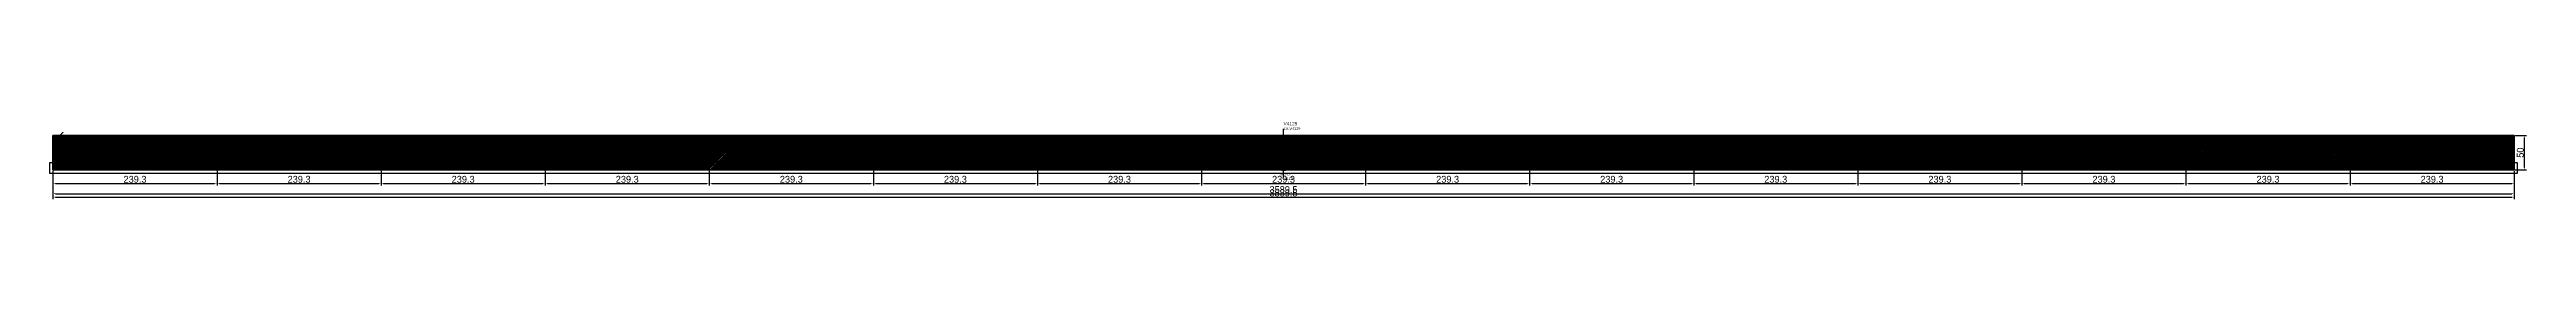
# Model space of a CAD drawing. Header units: metres. Extents: x 12791 to 16403, y 13116 to 13229.
import ezdxf

# ---------------------------------------------------------------- set-up
doc = ezdxf.new("R2010")
doc.units = ezdxf.units.M
for name, color, linetype in [('BARRA DE ANCORAGEM', 251, 'CONTINUOUS'), ('barrote', 251, 'CONTINUOUS'), ('CONCRETO', 251, 'CONTINUOUS'), ('COTA', 241, 'CONTINUOUS'), ('cotas', 4, 'CONTINUOUS'), ('Demarcação 1', 251, 'CONTINUOUS'), ('Demarcação 2', 254, 'CONTINUOUS'), ('Hachura', 251, 'CONTINUOUS'), ('HACHURA MADEIRAS', 1, 'CONTINUOUS'), ('Laje_Perimetro', 7, 'CONTINUOUS'), ('material do compensado', 7, 'CONTINUOUS'), ('NOMENCLATURA', 7, 'CONTINUOUS'), ('Painéis', 200, 'CONTINUOUS'), ('PONTALETE', 7, 'CONTINUOUS'), ('presilha', 1, 'CONTINUOUS'), ('Reaproveitamento', 251, 'CONTINUOUS'), ('SARR_3.5x7', 81, 'CONTINUOUS'), ('SCO-___-LAJ', 2, 'CONTINUOUS'), ('TENSOR', 3, 'CONTINUOUS'), ('texto', 7, 'CONTINUOUS'), ('Texto Qtd Sarr', 242, 'CONTINUOUS')]:
    doc.layers.add(name, color=color, linetype=linetype)
doc.styles.add('STR_STANDARD', font='arial.ttf')
doc.dimstyles.new('EZ DXF', dxfattribs={"dimtxt": 10, "dimasz": 3.5, "dimexe": 3, "dimexo": 1.5, "dimgap": 1, "dimtad": 1, "dimdec": 1, "dimdsep": 46, "dimcen": 2.5, "dimazin": 3, "dimtfac": 1, "dimtmove": 0, "dimatfit": 3})

msp = doc.modelspace()

# ---------------------------------------------------------------- hatches: boundary and pattern name
at = {"layer": 'Hachura'}
h = msp.add_hatch(color=3, dxfattribs=at)
h.dxf.hatch_style = 1
h.paths.add_polyline_path([(12795.5914, 13158.9905), (13034.8914, 13158.9905), (13034.8914, 13208.9905), (12795.5914, 13208.9905)])
h = msp.add_hatch(dxfattribs=at)
h.set_pattern_fill('ANSI31', scale=0.5)
h.paths.add_polyline_path([(12795.5914, 13158.9905), (13034.8914, 13158.9905), (13034.8914, 13208.9905), (12795.5914, 13208.9905)])
h = msp.add_hatch(color=3, dxfattribs=at)
h.dxf.hatch_style = 1
h.paths.add_polyline_path([(12795.5914, 13158.9905), (13034.8914, 13158.9905), (13034.8914, 13208.9905), (12795.5914, 13208.9905)])
h = msp.add_hatch(dxfattribs=at)
h.set_pattern_fill('ANSI31', scale=0.5)
h.paths.add_polyline_path([(12795.5914, 13158.9905), (13034.8914, 13158.9905), (13034.8914, 13208.9905), (12795.5914, 13208.9905)])
h = msp.add_hatch(color=3, dxfattribs=at)
h.dxf.hatch_style = 1
h.paths.add_polyline_path([(13034.8914, 13158.9905), (13274.1914, 13158.9905), (13274.1914, 13208.9905), (13034.8914, 13208.9905)])
h = msp.add_hatch(dxfattribs=at)
h.set_pattern_fill('ANSI31', scale=0.5)
h.paths.add_polyline_path([(13034.8914, 13158.9905), (13274.1914, 13158.9905), (13274.1914, 13208.9905), (13034.8914, 13208.9905)])
h = msp.add_hatch(color=3, dxfattribs=at)
h.dxf.hatch_style = 1
h.paths.add_polyline_path([(13034.8914, 13158.9905), (13274.1914, 13158.9905), (13274.1914, 13208.9905), (13034.8914, 13208.9905)])
h = msp.add_hatch(dxfattribs=at)
h.set_pattern_fill('ANSI31', scale=0.5)
h.paths.add_polyline_path([(13034.8914, 13158.9905), (13274.1914, 13158.9905), (13274.1914, 13208.9905), (13034.8914, 13208.9905)])
h = msp.add_hatch(color=3, dxfattribs=at)
h.dxf.hatch_style = 1
h.paths.add_polyline_path([(13274.1914, 13158.9905), (13513.4914, 13158.9905), (13513.4914, 13208.9905), (13274.1914, 13208.9905)])
h = msp.add_hatch(dxfattribs=at)
h.set_pattern_fill('ANSI31', scale=0.5)
h.paths.add_polyline_path([(13274.1914, 13158.9905), (13513.4914, 13158.9905), (13513.4914, 13208.9905), (13274.1914, 13208.9905)])
h = msp.add_hatch(color=3, dxfattribs=at)
h.dxf.hatch_style = 1
h.paths.add_polyline_path([(13274.1914, 13158.9905), (13513.4914, 13158.9905), (13513.4914, 13208.9905), (13274.1914, 13208.9905)])
h = msp.add_hatch(dxfattribs=at)
h.set_pattern_fill('ANSI31', scale=0.5)
h.paths.add_polyline_path([(13274.1914, 13158.9905), (13513.4914, 13158.9905), (13513.4914, 13208.9905), (13274.1914, 13208.9905)])
h = msp.add_hatch(color=3, dxfattribs=at)
h.dxf.hatch_style = 1
h.paths.add_polyline_path([(13513.4914, 13158.9905), (13752.7914, 13158.9905), (13752.7914, 13208.9905), (13513.4914, 13208.9905)])
h = msp.add_hatch(dxfattribs=at)
h.set_pattern_fill('ANSI31', scale=0.5)
h.paths.add_polyline_path([(13513.4914, 13158.9905), (13752.7914, 13158.9905), (13752.7914, 13208.9905), (13513.4914, 13208.9905)])
h = msp.add_hatch(color=3, dxfattribs=at)
h.dxf.hatch_style = 1
h.paths.add_polyline_path([(13513.4914, 13158.9905), (13752.7914, 13158.9905), (13752.7914, 13208.9905), (13513.4914, 13208.9905)])
h = msp.add_hatch(dxfattribs=at)
h.set_pattern_fill('ANSI31', scale=0.5)
h.paths.add_polyline_path([(13513.4914, 13158.9905), (13752.7914, 13158.9905), (13752.7914, 13208.9905), (13513.4914, 13208.9905)])
h = msp.add_hatch(color=3, dxfattribs=at)
h.dxf.hatch_style = 1
h.paths.add_polyline_path([(13752.7914, 13158.9905), (13992.0914, 13158.9905), (13992.0914, 13208.9905), (13752.7914, 13208.9905)])
h = msp.add_hatch(dxfattribs=at)
h.set_pattern_fill('ANSI31', scale=0.5)
h.paths.add_polyline_path([(13752.7914, 13158.9905), (13992.0914, 13158.9905), (13992.0914, 13208.9905), (13752.7914, 13208.9905)])
h = msp.add_hatch(color=3, dxfattribs=at)
h.dxf.hatch_style = 1
h.paths.add_polyline_path([(13752.7914, 13158.9905), (13992.0914, 13158.9905), (13992.0914, 13208.9905), (13752.7914, 13208.9905)])
h = msp.add_hatch(dxfattribs=at)
h.set_pattern_fill('ANSI31', scale=0.5)
h.paths.add_polyline_path([(13752.7914, 13158.9905), (13992.0914, 13158.9905), (13992.0914, 13208.9905), (13752.7914, 13208.9905)])
h = msp.add_hatch(color=3, dxfattribs=at)
h.dxf.hatch_style = 1
h.paths.add_polyline_path([(13992.0914, 13158.9905), (14231.3914, 13158.9905), (14231.3914, 13208.9905), (13992.0914, 13208.9905)])
h = msp.add_hatch(dxfattribs=at)
h.set_pattern_fill('ANSI31', scale=0.5)
h.paths.add_polyline_path([(13992.0914, 13158.9905), (14231.3914, 13158.9905), (14231.3914, 13208.9905), (13992.0914, 13208.9905)])
h = msp.add_hatch(color=3, dxfattribs=at)
h.dxf.hatch_style = 1
h.paths.add_polyline_path([(13992.0914, 13158.9905), (14231.3914, 13158.9905), (14231.3914, 13208.9905), (13992.0914, 13208.9905)])
h = msp.add_hatch(dxfattribs=at)
h.set_pattern_fill('ANSI31', scale=0.5)
h.paths.add_polyline_path([(13992.0914, 13158.9905), (14231.3914, 13158.9905), (14231.3914, 13208.9905), (13992.0914, 13208.9905)])
h = msp.add_hatch(color=3, dxfattribs=at)
h.dxf.hatch_style = 1
h.paths.add_polyline_path([(14231.3914, 13158.9905), (14470.6914, 13158.9905), (14470.6914, 13208.9905), (14231.3914, 13208.9905)])
h = msp.add_hatch(dxfattribs=at)
h.set_pattern_fill('ANSI31', scale=0.5)
h.paths.add_polyline_path([(14231.3914, 13158.9905), (14470.6914, 13158.9905), (14470.6914, 13208.9905), (14231.3914, 13208.9905)])
h = msp.add_hatch(color=3, dxfattribs=at)
h.dxf.hatch_style = 1
h.paths.add_polyline_path([(14231.3914, 13158.9905), (14470.6914, 13158.9905), (14470.6914, 13208.9905), (14231.3914, 13208.9905)])
h = msp.add_hatch(dxfattribs=at)
h.set_pattern_fill('ANSI31', scale=0.5)
h.paths.add_polyline_path([(14231.3914, 13158.9905), (14470.6914, 13158.9905), (14470.6914, 13208.9905), (14231.3914, 13208.9905)])
h = msp.add_hatch(color=3, dxfattribs=at)
h.dxf.hatch_style = 1
h.paths.add_polyline_path([(14470.6914, 13158.9905), (14709.9914, 13158.9905), (14709.9914, 13208.9905), (14470.6914, 13208.9905)])
h = msp.add_hatch(dxfattribs=at)
h.set_pattern_fill('ANSI31', scale=0.5)
h.paths.add_polyline_path([(14470.6914, 13158.9905), (14709.9914, 13158.9905), (14709.9914, 13208.9905), (14470.6914, 13208.9905)])
h = msp.add_hatch(color=3, dxfattribs=at)
h.dxf.hatch_style = 1
h.paths.add_polyline_path([(14470.6914, 13158.9905), (14709.9914, 13158.9905), (14709.9914, 13208.9905), (14470.6914, 13208.9905)])
h = msp.add_hatch(dxfattribs=at)
h.set_pattern_fill('ANSI31', scale=0.5)
h.paths.add_polyline_path([(14470.6914, 13158.9905), (14709.9914, 13158.9905), (14709.9914, 13208.9905), (14470.6914, 13208.9905)])
h = msp.add_hatch(color=3, dxfattribs=at)
h.dxf.hatch_style = 1
h.paths.add_polyline_path([(14709.9914, 13158.9905), (14949.2914, 13158.9905), (14949.2914, 13208.9905), (14709.9914, 13208.9905)])
h = msp.add_hatch(dxfattribs=at)
h.set_pattern_fill('ANSI31', scale=0.5)
h.paths.add_polyline_path([(14709.9914, 13158.9905), (14949.2914, 13158.9905), (14949.2914, 13208.9905), (14709.9914, 13208.9905)])
h = msp.add_hatch(color=3, dxfattribs=at)
h.dxf.hatch_style = 1
h.paths.add_polyline_path([(14709.9914, 13158.9905), (14949.2914, 13158.9905), (14949.2914, 13208.9905), (14709.9914, 13208.9905)])
h = msp.add_hatch(dxfattribs=at)
h.set_pattern_fill('ANSI31', scale=0.5)
h.paths.add_polyline_path([(14709.9914, 13158.9905), (14949.2914, 13158.9905), (14949.2914, 13208.9905), (14709.9914, 13208.9905)])
h = msp.add_hatch(color=3, dxfattribs=at)
h.dxf.hatch_style = 1
h.paths.add_polyline_path([(14949.2914, 13158.9905), (15188.5914, 13158.9905), (15188.5914, 13208.9905), (14949.2914, 13208.9905)])
h = msp.add_hatch(dxfattribs=at)
h.set_pattern_fill('ANSI31', scale=0.5)
h.paths.add_polyline_path([(14949.2914, 13158.9905), (15188.5914, 13158.9905), (15188.5914, 13208.9905), (14949.2914, 13208.9905)])
h = msp.add_hatch(color=3, dxfattribs=at)
h.dxf.hatch_style = 1
h.paths.add_polyline_path([(14949.2914, 13158.9905), (15188.5914, 13158.9905), (15188.5914, 13208.9905), (14949.2914, 13208.9905)])
h = msp.add_hatch(dxfattribs=at)
h.set_pattern_fill('ANSI31', scale=0.5)
h.paths.add_polyline_path([(14949.2914, 13158.9905), (15188.5914, 13158.9905), (15188.5914, 13208.9905), (14949.2914, 13208.9905)])
h = msp.add_hatch(color=3, dxfattribs=at)
h.dxf.hatch_style = 1
h.paths.add_polyline_path([(15188.5914, 13158.9905), (15427.8914, 13158.9905), (15427.8914, 13208.9905), (15188.5914, 13208.9905)])
h = msp.add_hatch(dxfattribs=at)
h.set_pattern_fill('ANSI31', scale=0.5)
h.paths.add_polyline_path([(15188.5914, 13158.9905), (15427.8914, 13158.9905), (15427.8914, 13208.9905), (15188.5914, 13208.9905)])
h = msp.add_hatch(color=3, dxfattribs=at)
h.dxf.hatch_style = 1
h.paths.add_polyline_path([(15188.5914, 13158.9905), (15427.8914, 13158.9905), (15427.8914, 13208.9905), (15188.5914, 13208.9905)])
h = msp.add_hatch(dxfattribs=at)
h.set_pattern_fill('ANSI31', scale=0.5)
h.paths.add_polyline_path([(15188.5914, 13158.9905), (15427.8914, 13158.9905), (15427.8914, 13208.9905), (15188.5914, 13208.9905)])
h = msp.add_hatch(color=3, dxfattribs=at)
h.dxf.hatch_style = 1
h.paths.add_polyline_path([(15427.8914, 13158.9905), (15667.1914, 13158.9905), (15667.1914, 13208.9905), (15427.8914, 13208.9905)])
h = msp.add_hatch(dxfattribs=at)
h.set_pattern_fill('ANSI31', scale=0.5)
h.paths.add_polyline_path([(15427.8914, 13158.9905), (15667.1914, 13158.9905), (15667.1914, 13208.9905), (15427.8914, 13208.9905)])
h = msp.add_hatch(color=3, dxfattribs=at)
h.dxf.hatch_style = 1
h.paths.add_polyline_path([(15427.8914, 13158.9905), (15667.1914, 13158.9905), (15667.1914, 13208.9905), (15427.8914, 13208.9905)])
h = msp.add_hatch(dxfattribs=at)
h.set_pattern_fill('ANSI31', scale=0.5)
h.paths.add_polyline_path([(15427.8914, 13158.9905), (15667.1914, 13158.9905), (15667.1914, 13208.9905), (15427.8914, 13208.9905)])
h = msp.add_hatch(color=3, dxfattribs=at)
h.dxf.hatch_style = 1
h.paths.add_polyline_path([(15667.1914, 13158.9905), (15906.4914, 13158.9905), (15906.4914, 13208.9905), (15667.1914, 13208.9905)])
h = msp.add_hatch(dxfattribs=at)
h.set_pattern_fill('ANSI31', scale=0.5)
h.paths.add_polyline_path([(15667.1914, 13158.9905), (15906.4914, 13158.9905), (15906.4914, 13208.9905), (15667.1914, 13208.9905)])
h = msp.add_hatch(color=3, dxfattribs=at)
h.dxf.hatch_style = 1
h.paths.add_polyline_path([(15667.1914, 13158.9905), (15906.4914, 13158.9905), (15906.4914, 13208.9905), (15667.1914, 13208.9905)])
h = msp.add_hatch(dxfattribs=at)
h.set_pattern_fill('ANSI31', scale=0.5)
h.paths.add_polyline_path([(15667.1914, 13158.9905), (15906.4914, 13158.9905), (15906.4914, 13208.9905), (15667.1914, 13208.9905)])
h = msp.add_hatch(color=3, dxfattribs=at)
h.dxf.hatch_style = 1
h.paths.add_polyline_path([(15906.4914, 13158.9905), (16145.7914, 13158.9905), (16145.7914, 13208.9905), (15906.4914, 13208.9905)])
h = msp.add_hatch(dxfattribs=at)
h.set_pattern_fill('ANSI31', scale=0.5)
h.paths.add_polyline_path([(15906.4914, 13158.9905), (16145.7914, 13158.9905), (16145.7914, 13208.9905), (15906.4914, 13208.9905)])
h = msp.add_hatch(color=3, dxfattribs=at)
h.dxf.hatch_style = 1
h.paths.add_polyline_path([(15906.4914, 13158.9905), (16145.7914, 13158.9905), (16145.7914, 13208.9905), (15906.4914, 13208.9905)])
h = msp.add_hatch(dxfattribs=at)
h.set_pattern_fill('ANSI31', scale=0.5)
h.paths.add_polyline_path([(15906.4914, 13158.9905), (16145.7914, 13158.9905), (16145.7914, 13208.9905), (15906.4914, 13208.9905)])
h = msp.add_hatch(color=3, dxfattribs=at)
h.dxf.hatch_style = 1
h.paths.add_polyline_path([(16145.7914, 13158.9905), (16385.0914, 13158.9905), (16385.0914, 13208.9905), (16145.7914, 13208.9905)])
h = msp.add_hatch(dxfattribs=at)
h.set_pattern_fill('ANSI31', scale=0.5)
h.paths.add_polyline_path([(16145.7914, 13158.9905), (16385.0914, 13158.9905), (16385.0914, 13208.9905), (16145.7914, 13208.9905)])
h = msp.add_hatch(color=3, dxfattribs=at)
h.dxf.hatch_style = 1
h.paths.add_polyline_path([(16145.7914, 13158.9905), (16385.0914, 13158.9905), (16385.0914, 13208.9905), (16145.7914, 13208.9905)])
h = msp.add_hatch(dxfattribs=at)
h.set_pattern_fill('ANSI31', scale=0.5)
h.paths.add_polyline_path([(16145.7914, 13158.9905), (16385.0914, 13158.9905), (16385.0914, 13208.9905), (16145.7914, 13208.9905)])
at = {"layer": 'HACHURA MADEIRAS'}
h = msp.add_hatch(dxfattribs=at)
h.set_pattern_fill('ANSI31', scale=2)
h.paths.add_polyline_path([(12797.5914, 13160.9905), (12807.5914, 13160.9905), (12807.5914, 13170.9905), (12797.5914, 13170.9905)])
h = msp.add_hatch(dxfattribs=at)
h.set_pattern_fill('ANSI31', scale=2)
h.paths.add_polyline_path([(12797.5914, 13160.9905), (12807.5914, 13160.9905), (12807.5914, 13170.9905), (12797.5914, 13170.9905)])
at = {"layer": 'material do compensado'}
h = msp.add_hatch(dxfattribs=at)
h.set_pattern_fill('ANSI37', scale=2)
h.paths.add_polyline_path([(12808.5914, 13160.9905), (12817.5914, 13160.9905), (12817.5914, 13168.9905), (12808.5914, 13168.9905)])
h = msp.add_hatch(dxfattribs=at)
h.set_pattern_fill('ANSI37', scale=2)
h.paths.add_polyline_path([(12808.5914, 13160.9905), (12817.5914, 13160.9905), (12817.5914, 13168.9905), (12808.5914, 13168.9905)])
at = {"layer": 'Reaproveitamento'}
h = msp.add_hatch(dxfattribs=at)
h.set_pattern_fill('SOLID')
h.paths.add_polyline_path([(14590.3414, 13188.9905), (14600.3414, 13188.9905), (14600.3414, 13198.9905), (14590.3414, 13198.9905)])
h = msp.add_hatch(dxfattribs=at)
h.set_pattern_fill('SOLID')
h.paths.add_polyline_path([(14590.3414, 13188.9905), (14600.3414, 13188.9905), (14600.3414, 13198.9905), (14590.3414, 13198.9905)])

# ---------------------------------------------------------------- linework, layer by layer
at = {"layer": 'BARRA DE ANCORAGEM'}
msp.add_line((12800.5914, 13203.9905), (12810.5914, 13213.9905), dxfattribs=at)
msp.add_line((12800.5914, 13203.9905), (12810.5914, 13213.9905), dxfattribs=at)
at = {"layer": 'barrote'}
msp.add_line((12800.5914, 13171.4905), (16380.0914, 13171.4905), dxfattribs=at)
msp.add_line((12800.5914, 13171.4905), (16380.0914, 13171.4905), dxfattribs=at)
at = {"layer": 'CONCRETO'}
msp.add_solid([(14587.3414, 13160.9905), (14593.3414, 13160.9905), (14587.3414, 13156.9905), (14593.3414, 13156.9905)], dxfattribs=at)
msp.add_solid([(14587.3414, 13160.9905), (14593.3414, 13160.9905), (14587.3414, 13156.9905), (14593.3414, 13156.9905)], dxfattribs=at)
at = {"layer": 'Demarcação 1'}
msp.add_line((12795.5914, 13183.9905), (16385.0914, 13183.9905), dxfattribs=at)
msp.add_line((12795.5914, 13183.9905), (16385.0914, 13183.9905), dxfattribs=at)
at = {"layer": 'Demarcação 2'}
msp.add_line((13692.9664, 13158.9905), (13692.9664, 13208.9905), dxfattribs=at)
msp.add_line((13692.9664, 13158.9905), (13692.9664, 13208.9905), dxfattribs=at)
at = {"layer": 'Laje_Perimetro'}
msp.add_lwpolyline([(12790.5914, 13153.9905), (16390.0914, 13153.9905), (16390.0914, 13168.9905), (12790.5914, 13168.9905)], close=True, dxfattribs=at)
msp.add_lwpolyline([(12790.5914, 13153.9905), (16390.0914, 13153.9905), (16390.0914, 13168.9905), (12790.5914, 13168.9905)], close=True, dxfattribs=at)
at = {"layer": 'Painéis'}
for points in [[(12795.5914, 13158.9905), (12795.5914, 13208.9905)], [(12795.5914, 13158.9905), (13034.8914, 13158.9905), (13034.8914, 13208.9905), (12795.5914, 13208.9905)], [(12795.5914, 13208.9905), (16385.0914, 13208.9905)], [(12795.5914, 13158.9905), (12795.5914, 13208.9905)], [(12795.5914, 13158.9905), (13034.8914, 13158.9905), (13034.8914, 13208.9905), (12795.5914, 13208.9905)], [(12795.5914, 13208.9905), (16385.0914, 13208.9905)], [(13034.8914, 13158.9905), (13034.8914, 13208.9905)], [(13034.8914, 13158.9905), (13274.1914, 13158.9905), (13274.1914, 13208.9905), (13034.8914, 13208.9905)], [(13034.8914, 13158.9905), (13034.8914, 13208.9905)], [(13034.8914, 13158.9905), (13274.1914, 13158.9905), (13274.1914, 13208.9905), (13034.8914, 13208.9905)], [(13274.1914, 13158.9905), (13274.1914, 13208.9905)], [(13274.1914, 13158.9905), (13513.4914, 13158.9905), (13513.4914, 13208.9905), (13274.1914, 13208.9905)], [(13274.1914, 13158.9905), (13274.1914, 13208.9905)], [(13274.1914, 13158.9905), (13513.4914, 13158.9905), (13513.4914, 13208.9905), (13274.1914, 13208.9905)], [(13513.4914, 13158.9905), (13513.4914, 13208.9905)], [(13513.4914, 13158.9905), (13752.7914, 13158.9905), (13752.7914, 13208.9905), (13513.4914, 13208.9905)], [(13513.4914, 13158.9905), (13513.4914, 13208.9905)], [(13513.4914, 13158.9905), (13752.7914, 13158.9905), (13752.7914, 13208.9905), (13513.4914, 13208.9905)], [(13752.7914, 13158.9905), (13752.7914, 13208.9905)], [(13752.7914, 13158.9905), (13992.0914, 13158.9905), (13992.0914, 13208.9905), (13752.7914, 13208.9905)], [(13752.7914, 13158.9905), (13752.7914, 13208.9905)], [(13752.7914, 13158.9905), (13992.0914, 13158.9905), (13992.0914, 13208.9905), (13752.7914, 13208.9905)], [(13992.0914, 13158.9905), (13992.0914, 13208.9905)], [(13992.0914, 13158.9905), (14231.3914, 13158.9905), (14231.3914, 13208.9905), (13992.0914, 13208.9905)], [(13992.0914, 13158.9905), (13992.0914, 13208.9905)], [(13992.0914, 13158.9905), (14231.3914, 13158.9905), (14231.3914, 13208.9905), (13992.0914, 13208.9905)], [(14231.3914, 13158.9905), (14231.3914, 13208.9905)], [(14231.3914, 13158.9905), (14470.6914, 13158.9905), (14470.6914, 13208.9905), (14231.3914, 13208.9905)], [(14231.3914, 13158.9905), (14231.3914, 13208.9905)], [(14231.3914, 13158.9905), (14470.6914, 13158.9905), (14470.6914, 13208.9905), (14231.3914, 13208.9905)], [(14470.6914, 13158.9905), (14470.6914, 13208.9905)], [(14470.6914, 13158.9905), (14709.9914, 13158.9905), (14709.9914, 13208.9905), (14470.6914, 13208.9905)], [(14470.6914, 13158.9905), (14470.6914, 13208.9905)], [(14470.6914, 13158.9905), (14709.9914, 13158.9905), (14709.9914, 13208.9905), (14470.6914, 13208.9905)], [(14709.9914, 13158.9905), (14709.9914, 13208.9905)], [(14709.9914, 13158.9905), (14949.2914, 13158.9905), (14949.2914, 13208.9905), (14709.9914, 13208.9905)], [(14709.9914, 13158.9905), (14709.9914, 13208.9905)], [(14709.9914, 13158.9905), (14949.2914, 13158.9905), (14949.2914, 13208.9905), (14709.9914, 13208.9905)], [(14949.2914, 13158.9905), (14949.2914, 13208.9905)], [(14949.2914, 13158.9905), (15188.5914, 13158.9905), (15188.5914, 13208.9905), (14949.2914, 13208.9905)], [(14949.2914, 13158.9905), (14949.2914, 13208.9905)], [(14949.2914, 13158.9905), (15188.5914, 13158.9905), (15188.5914, 13208.9905), (14949.2914, 13208.9905)], [(15188.5914, 13158.9905), (15188.5914, 13208.9905)], [(15188.5914, 13158.9905), (15427.8914, 13158.9905), (15427.8914, 13208.9905), (15188.5914, 13208.9905)], [(15188.5914, 13158.9905), (15188.5914, 13208.9905)], [(15188.5914, 13158.9905), (15427.8914, 13158.9905), (15427.8914, 13208.9905), (15188.5914, 13208.9905)], [(15427.8914, 13158.9905), (15427.8914, 13208.9905)], [(15427.8914, 13158.9905), (15667.1914, 13158.9905), (15667.1914, 13208.9905), (15427.8914, 13208.9905)], [(15427.8914, 13158.9905), (15427.8914, 13208.9905)], [(15427.8914, 13158.9905), (15667.1914, 13158.9905), (15667.1914, 13208.9905), (15427.8914, 13208.9905)], [(15667.1914, 13158.9905), (15667.1914, 13208.9905)], [(15667.1914, 13158.9905), (15906.4914, 13158.9905), (15906.4914, 13208.9905), (15667.1914, 13208.9905)], [(15667.1914, 13158.9905), (15667.1914, 13208.9905)], [(15667.1914, 13158.9905), (15906.4914, 13158.9905), (15906.4914, 13208.9905), (15667.1914, 13208.9905)], [(15906.4914, 13158.9905), (15906.4914, 13208.9905)], [(15906.4914, 13158.9905), (16145.7914, 13158.9905), (16145.7914, 13208.9905), (15906.4914, 13208.9905)], [(15906.4914, 13158.9905), (15906.4914, 13208.9905)], [(15906.4914, 13158.9905), (16145.7914, 13158.9905), (16145.7914, 13208.9905), (15906.4914, 13208.9905)], [(16145.7914, 13158.9905), (16145.7914, 13208.9905)], [(16145.7914, 13158.9905), (16385.0914, 13158.9905), (16385.0914, 13208.9905), (16145.7914, 13208.9905)], [(16145.7914, 13158.9905), (16145.7914, 13208.9905)], [(16145.7914, 13158.9905), (16385.0914, 13158.9905), (16385.0914, 13208.9905), (16145.7914, 13208.9905)], [(16385.0914, 13158.9905), (16385.0914, 13208.9905)], [(16385.0914, 13158.9905), (16385.0914, 13208.9905)], [(12795.5914, 13158.9905), (16385.0914, 13158.9905)], [(12795.5914, 13158.9905), (16385.0914, 13158.9905)]]:
    msp.add_lwpolyline(points, close=True, dxfattribs=at)
msp.add_arc((14590.3414, 13196.4905), 6, 0, 180, dxfattribs=at)
msp.add_arc((14590.3414, 13196.4905), 6, 0, 180, dxfattribs=at)
at = {"layer": 'PONTALETE'}
msp.add_line((14590.3414, 13148.9905), (14590.3414, 13218.9905), dxfattribs=at)
msp.add_line((14590.3414, 13148.9905), (14590.3414, 13218.9905), dxfattribs=at)
at = {"layer": 'presilha'}
for centre, radius in [((14590.3414, 13200.9905), 3), ((14590.3414, 13200.9905), 3), ((14570.3414, 13175.6572), 4), ((14570.3414, 13175.6572), 4), ((14610.3414, 13175.6572), 4), ((14610.3414, 13175.6572), 4)]:
    msp.add_circle(centre, radius, dxfattribs=at)
at = {"layer": 'SARR_3.5x7'}
for p, q in [((12802.5914, 13201.9905), (13034.8914, 13201.9905)), ((12802.5914, 13201.9905), (13034.8914, 13201.9905)), ((12802.5914, 13187.4905), (13034.8914, 13187.4905)), ((12802.5914, 13187.4905), (13034.8914, 13187.4905)), ((13034.8914, 13201.9905), (13274.1914, 13201.9905)), ((13034.8914, 13201.9905), (13274.1914, 13201.9905)), ((13034.8914, 13187.4905), (13274.1914, 13187.4905)), ((13034.8914, 13187.4905), (13274.1914, 13187.4905)), ((13274.1914, 13201.9905), (13513.4914, 13201.9905)), ((13274.1914, 13201.9905), (13513.4914, 13201.9905)), ((13274.1914, 13187.4905), (13513.4914, 13187.4905)), ((13274.1914, 13187.4905), (13513.4914, 13187.4905)), ((13513.4914, 13201.9905), (13752.7914, 13201.9905)), ((13513.4914, 13201.9905), (13752.7914, 13201.9905)), ((13513.4914, 13187.4905), (13752.7914, 13187.4905)), ((13513.4914, 13187.4905), (13752.7914, 13187.4905)), ((13752.7914, 13201.9905), (13992.0914, 13201.9905)), ((13752.7914, 13201.9905), (13992.0914, 13201.9905)), ((13752.7914, 13187.4905), (13992.0914, 13187.4905)), ((13752.7914, 13187.4905), (13992.0914, 13187.4905)), ((13992.0914, 13201.9905), (14231.3914, 13201.9905)), ((13992.0914, 13201.9905), (14231.3914, 13201.9905)), ((13992.0914, 13187.4905), (14231.3914, 13187.4905)), ((13992.0914, 13187.4905), (14231.3914, 13187.4905)), ((14231.3914, 13201.9905), (14470.6914, 13201.9905)), ((14231.3914, 13201.9905), (14470.6914, 13201.9905)), ((14231.3914, 13187.4905), (14470.6914, 13187.4905)), ((14231.3914, 13187.4905), (14470.6914, 13187.4905)), ((14470.6914, 13201.9905), (14709.9914, 13201.9905)), ((14470.6914, 13201.9905), (14709.9914, 13201.9905)), ((14470.6914, 13187.4905), (14709.9914, 13187.4905)), ((14470.6914, 13187.4905), (14709.9914, 13187.4905)), ((14709.9914, 13201.9905), (14949.2914, 13201.9905)), ((14709.9914, 13201.9905), (14949.2914, 13201.9905)), ((14709.9914, 13187.4905), (14949.2914, 13187.4905)), ((14709.9914, 13187.4905), (14949.2914, 13187.4905)), ((14949.2914, 13201.9905), (15188.5914, 13201.9905)), ((14949.2914, 13201.9905), (15188.5914, 13201.9905)), ((14949.2914, 13187.4905), (15188.5914, 13187.4905)), ((14949.2914, 13187.4905), (15188.5914, 13187.4905)), ((15188.5914, 13201.9905), (15427.8914, 13201.9905)), ((15188.5914, 13201.9905), (15427.8914, 13201.9905)), ((15188.5914, 13187.4905), (15427.8914, 13187.4905)), ((15188.5914, 13187.4905), (15427.8914, 13187.4905)), ((15427.8914, 13201.9905), (15667.1914, 13201.9905)), ((15427.8914, 13201.9905), (15667.1914, 13201.9905)), ((15427.8914, 13187.4905), (15667.1914, 13187.4905)), ((15427.8914, 13187.4905), (15667.1914, 13187.4905)), ((15667.1914, 13201.9905), (15906.4914, 13201.9905)), ((15667.1914, 13201.9905), (15906.4914, 13201.9905)), ((15667.1914, 13187.4905), (15906.4914, 13187.4905)), ((15667.1914, 13187.4905), (15906.4914, 13187.4905)), ((15906.4914, 13201.9905), (16145.7914, 13201.9905)), ((15906.4914, 13201.9905), (16145.7914, 13201.9905)), ((15906.4914, 13187.4905), (16145.7914, 13187.4905)), ((15906.4914, 13187.4905), (16145.7914, 13187.4905)), ((16145.7914, 13201.9905), (16378.0914, 13201.9905)), ((16145.7914, 13201.9905), (16378.0914, 13201.9905)), ((16145.7914, 13187.4905), (16378.0914, 13187.4905)), ((16145.7914, 13187.4905), (16378.0914, 13187.4905)), ((12802.5914, 13180.4905), (13034.8914, 13180.4905)), ((12802.5914, 13180.4905), (13034.8914, 13180.4905)), ((12802.5914, 13165.9905), (13034.8914, 13165.9905)), ((12802.5914, 13165.9905), (13034.8914, 13165.9905)), ((13034.8914, 13180.4905), (13274.1914, 13180.4905)), ((13034.8914, 13180.4905), (13274.1914, 13180.4905)), ((13034.8914, 13165.9905), (13274.1914, 13165.9905)), ((13034.8914, 13165.9905), (13274.1914, 13165.9905)), ((13274.1914, 13180.4905), (13513.4914, 13180.4905)), ((13274.1914, 13180.4905), (13513.4914, 13180.4905)), ((13274.1914, 13165.9905), (13513.4914, 13165.9905)), ((13274.1914, 13165.9905), (13513.4914, 13165.9905)), ((13513.4914, 13180.4905), (13752.7914, 13180.4905)), ((13513.4914, 13180.4905), (13752.7914, 13180.4905)), ((13513.4914, 13165.9905), (13752.7914, 13165.9905)), ((13513.4914, 13165.9905), (13752.7914, 13165.9905)), ((13752.7914, 13180.4905), (13992.0914, 13180.4905)), ((13752.7914, 13180.4905), (13992.0914, 13180.4905)), ((13752.7914, 13165.9905), (13992.0914, 13165.9905)), ((13752.7914, 13165.9905), (13992.0914, 13165.9905)), ((13992.0914, 13180.4905), (14231.3914, 13180.4905)), ((13992.0914, 13180.4905), (14231.3914, 13180.4905)), ((13992.0914, 13165.9905), (14231.3914, 13165.9905)), ((13992.0914, 13165.9905), (14231.3914, 13165.9905)), ((14231.3914, 13180.4905), (14470.6914, 13180.4905)), ((14231.3914, 13180.4905), (14470.6914, 13180.4905)), ((14231.3914, 13165.9905), (14470.6914, 13165.9905)), ((14231.3914, 13165.9905), (14470.6914, 13165.9905)), ((14470.6914, 13180.4905), (14709.9914, 13180.4905)), ((14470.6914, 13180.4905), (14709.9914, 13180.4905)), ((14470.6914, 13165.9905), (14709.9914, 13165.9905)), ((14470.6914, 13165.9905), (14709.9914, 13165.9905)), ((14709.9914, 13180.4905), (14949.2914, 13180.4905)), ((14709.9914, 13180.4905), (14949.2914, 13180.4905)), ((14709.9914, 13165.9905), (14949.2914, 13165.9905)), ((14709.9914, 13165.9905), (14949.2914, 13165.9905)), ((14949.2914, 13180.4905), (15188.5914, 13180.4905)), ((14949.2914, 13180.4905), (15188.5914, 13180.4905)), ((14949.2914, 13165.9905), (15188.5914, 13165.9905)), ((14949.2914, 13165.9905), (15188.5914, 13165.9905)), ((15188.5914, 13180.4905), (15427.8914, 13180.4905)), ((15188.5914, 13180.4905), (15427.8914, 13180.4905)), ((15188.5914, 13165.9905), (15427.8914, 13165.9905)), ((15188.5914, 13165.9905), (15427.8914, 13165.9905)), ((15427.8914, 13180.4905), (15667.1914, 13180.4905)), ((15427.8914, 13180.4905), (15667.1914, 13180.4905)), ((15427.8914, 13165.9905), (15667.1914, 13165.9905)), ((15427.8914, 13165.9905), (15667.1914, 13165.9905)), ((15667.1914, 13180.4905), (15906.4914, 13180.4905)), ((15667.1914, 13180.4905), (15906.4914, 13180.4905)), ((15667.1914, 13165.9905), (15906.4914, 13165.9905)), ((15667.1914, 13165.9905), (15906.4914, 13165.9905)), ((15906.4914, 13180.4905), (16145.7914, 13180.4905)), ((15906.4914, 13180.4905), (16145.7914, 13180.4905)), ((15906.4914, 13165.9905), (16145.7914, 13165.9905)), ((15906.4914, 13165.9905), (16145.7914, 13165.9905)), ((16145.7914, 13180.4905), (16378.0914, 13180.4905)), ((16145.7914, 13180.4905), (16378.0914, 13180.4905)), ((16145.7914, 13165.9905), (16378.0914, 13165.9905)), ((16145.7914, 13165.9905), (16378.0914, 13165.9905))]:
    msp.add_line(p, q, dxfattribs=at)
at = {"layer": 'TENSOR'}
msp.add_line((14580.3414, 13163.9905), (14600.3414, 13163.9905), dxfattribs=at)
msp.add_line((14580.3414, 13163.9905), (14600.3414, 13163.9905), dxfattribs=at)

# ---------------------------------------------------------------- texts
at = {"layer": 'NOMENCLATURA', "style": 'STR_STANDARD'}
msp.add_text('V4129', height=5, dxfattribs=at).set_placement((14590.3414, 13223.9905))
msp.add_text('V4129', height=5, dxfattribs=at).set_placement((14590.3414, 13223.9905))
at = {"layer": 'NOMENCLATURA', "insert": (14590.3414, 13220.9905), "char_height": 4, "attachment_point": 1}
msp.add_mtext('LV-V4129', dxfattribs=at)
msp.add_mtext('LV-V4129', dxfattribs=at)
at = {"layer": 'SCO-___-LAJ'}
msp.add_text('SCO-LV', height=3, dxfattribs=at).set_placement((14585.3414, 13150.9905))
msp.add_text('SCO-LV', height=3, dxfattribs=at).set_placement((14585.3414, 13150.9905))
at = {"layer": 'texto'}
msp.add_text('V4129', height=4, dxfattribs=at).set_placement((14590.3414, 13143.9905))
msp.add_text('V4129', height=4, dxfattribs=at).set_placement((14590.3414, 13143.9905))
at = {"layer": 'Texto Qtd Sarr'}
msp.add_text('QTD: AUTO', height=3, dxfattribs=at).set_placement((12797.5914, 13160.9905))
msp.add_text('QTD: AUTO', height=3, dxfattribs=at).set_placement((12797.5914, 13160.9905))

# ---------------------------------------------------------------- dimensions: what is measured, and where the dimension line sits
at = {"layer": 'COTA', "color": 1}
msp.add_linear_dim(base=(16400.0914, 13158.9905), p1=(16385.0914, 13158.9905), p2=(16385.0914, 13208.9905), angle=90, dimstyle='EZ DXF', dxfattribs=at).render()
msp.add_linear_dim(base=(16400.0914, 13158.9905), p1=(16385.0914, 13158.9905), p2=(16385.0914, 13208.9905), angle=90, dimstyle='EZ DXF', dxfattribs=at).render()
for base, p1, p2 in [((12795.5914, 13138.9905), (12795.5914, 13158.9905), (13034.8914, 13158.9905)), ((12795.5914, 13118.9905), (12795.5914, 13158.9905), (16385.0914, 13158.9905)), ((12795.5914, 13138.9905), (12795.5914, 13158.9905), (13034.8914, 13158.9905)), ((12795.5914, 13118.9905), (12795.5914, 13158.9905), (16385.0914, 13158.9905)), ((13034.8914, 13138.9905), (13034.8914, 13158.9905), (13274.1914, 13158.9905)), ((13034.8914, 13138.9905), (13034.8914, 13158.9905), (13274.1914, 13158.9905)), ((13274.1914, 13138.9905), (13274.1914, 13158.9905), (13513.4914, 13158.9905)), ((13274.1914, 13138.9905), (13274.1914, 13158.9905), (13513.4914, 13158.9905)), ((13513.4914, 13138.9905), (13513.4914, 13158.9905), (13752.7914, 13158.9905)), ((13513.4914, 13138.9905), (13513.4914, 13158.9905), (13752.7914, 13158.9905)), ((13752.7914, 13138.9905), (13752.7914, 13158.9905), (13992.0914, 13158.9905)), ((13752.7914, 13138.9905), (13752.7914, 13158.9905), (13992.0914, 13158.9905)), ((13992.0914, 13138.9905), (13992.0914, 13158.9905), (14231.3914, 13158.9905)), ((13992.0914, 13138.9905), (13992.0914, 13158.9905), (14231.3914, 13158.9905)), ((14231.3914, 13138.9905), (14231.3914, 13158.9905), (14470.6914, 13158.9905)), ((14231.3914, 13138.9905), (14231.3914, 13158.9905), (14470.6914, 13158.9905)), ((14470.6914, 13138.9905), (14470.6914, 13158.9905), (14709.9914, 13158.9905)), ((14470.6914, 13138.9905), (14470.6914, 13158.9905), (14709.9914, 13158.9905)), ((14709.9914, 13138.9905), (14709.9914, 13158.9905), (14949.2914, 13158.9905)), ((14709.9914, 13138.9905), (14709.9914, 13158.9905), (14949.2914, 13158.9905)), ((14949.2914, 13138.9905), (14949.2914, 13158.9905), (15188.5914, 13158.9905)), ((14949.2914, 13138.9905), (14949.2914, 13158.9905), (15188.5914, 13158.9905)), ((15188.5914, 13138.9905), (15188.5914, 13158.9905), (15427.8914, 13158.9905)), ((15188.5914, 13138.9905), (15188.5914, 13158.9905), (15427.8914, 13158.9905)), ((15427.8914, 13138.9905), (15427.8914, 13158.9905), (15667.1914, 13158.9905)), ((15427.8914, 13138.9905), (15427.8914, 13158.9905), (15667.1914, 13158.9905)), ((15667.1914, 13138.9905), (15667.1914, 13158.9905), (15906.4914, 13158.9905)), ((15667.1914, 13138.9905), (15667.1914, 13158.9905), (15906.4914, 13158.9905)), ((15906.4914, 13138.9905), (15906.4914, 13158.9905), (16145.7914, 13158.9905)), ((15906.4914, 13138.9905), (15906.4914, 13158.9905), (16145.7914, 13158.9905)), ((16145.7914, 13138.9905), (16145.7914, 13158.9905), (16385.0914, 13158.9905)), ((16145.7914, 13138.9905), (16145.7914, 13158.9905), (16385.0914, 13158.9905))]:
    msp.add_linear_dim(base=base, p1=p1, p2=p2, dimstyle='EZ DXF', dxfattribs=at).render()
at = {"layer": 'cotas'}
msp.add_linear_dim(base=(12795.5914, 13123.9905), p1=(12795.5914, 13138.9905), p2=(16385.0914, 13138.9905), dimstyle='EZ DXF', dxfattribs=at).render()
msp.add_linear_dim(base=(12795.5914, 13123.9905), p1=(12795.5914, 13138.9905), p2=(16385.0914, 13138.9905), dimstyle='EZ DXF', dxfattribs=at).render()

doc.saveas('drawing.dxf')
